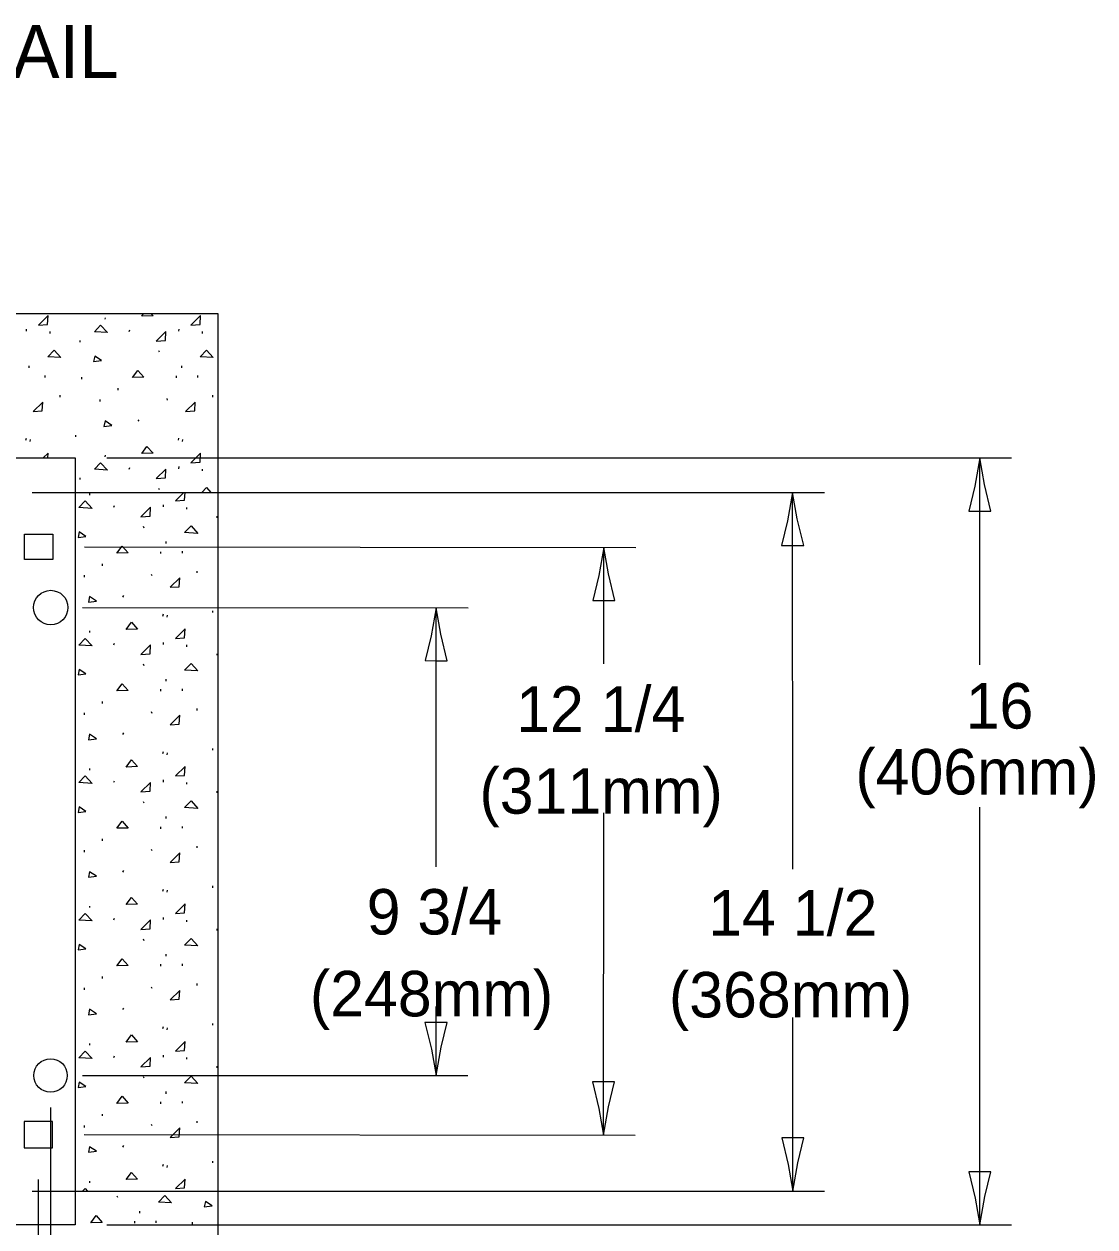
# Model space of a CAD drawing. Extents: x 100 to 887, y 75 to 1075.
# Drawn here: x 373 to 514.2, y 258.6 to 417.3 of the extents above; entities that cross this region are included whole.
import ezdxf

# ---------------------------------------------------------------- set-up
doc = ezdxf.new("R2010")
doc.units = 0
doc.layers.add('Sheets_General Details', color=7, linetype='Continuous')

msp = doc.modelspace()

# ---------------------------------------------------------------- linework, layer by layer
at = {"layer": 'Sheets_General Details'}
for p, q in [((383.66, 378.39), (383.69, 378.6)), ((388.48, 378.8), (388.72, 379.14)), ((373.26, 376.82), (373.29, 377.09)), ((376.38, 376.52), (376.38, 376.76)), ((386.84, 376.78), (386.92, 376.99)), ((393.37, 376.82), (393.41, 377.09)), ((396.49, 376.52), (396.49, 376.76)), ((380.37, 375.39), (380.37, 375.6)), ((390.84, 374.03), (390.75, 374.21)), ((373.64, 371.99), (373.64, 372.26)), ((393.76, 371.99), (393.76, 372.26)), ((375.76, 370.72), (375.76, 370.97)), ((380.56, 370.51), (380.56, 370.77)), ((393.05, 370.66), (393.05, 370.92)), ((395.88, 370.72), (395.88, 370.97)), ((377.73, 368.13), (377.73, 368.36)), ((385.36, 369.04), (385.36, 369.31)), ((397.85, 368.13), (397.85, 368.36)), ((382.98, 367.54), (382.98, 367.81)), ((391.9, 367.73), (391.82, 367.92)), ((388.03, 364.93), (388.14, 365.14)), ((373.2, 362.42), (373.26, 362.7)), ((373.74, 362.26), (373.8, 362.53)), ((379.8, 362.88), (379.8, 363.11)), ((393.32, 362.42), (393.37, 362.7)), ((393.86, 362.26), (393.92, 362.53)), ((383.66, 360.25), (383.69, 360.46)), ((383.88, 360.09), (503.25, 360.09)), ((386.84, 358.63), (386.92, 358.84)), ((393.37, 358.67), (393.41, 358.95)), ((499.05, 332.8), (499.05, 360.09)), ((380.37, 357.25), (380.37, 357.46)), ((396.49, 358.38), (396.49, 358.61)), ((374.01, 355.53), (478.56, 355.55)), ((390.84, 355.88), (390.75, 356.07)), ((394.13, 354.51), (394.19, 355.53)), ((474.37, 305.84), (474.36, 355.55)), ((381.62, 355.2), (381.65, 355.41)), ((391.33, 353.63), (391.36, 353.9)), ((384.79, 353.59), (384.88, 353.8)), ((394.45, 353.33), (394.45, 353.57)), ((398.44, 352.2), (398.44, 352.41)), ((388.79, 350.84), (388.71, 351.03)), ((380.95, 348.35), (453.65, 348.29)), ((391.01, 347.47), (391.01, 347.73)), ((391.71, 348.8), (391.71, 349.07)), ((393.84, 347.53), (393.84, 347.78)), ((449.44, 332.92), (449.45, 348.3)), ((383.32, 345.85), (383.32, 346.12)), ((380.94, 344.35), (380.94, 344.62)), ((389.86, 344.54), (389.78, 344.73)), ((395.81, 344.94), (395.81, 345.17)), ((385.99, 341.74), (386.1, 341.95)), ((380.68, 340.36), (431.53, 340.34)), ((397.88, 339.69), (397.88, 339.92)), ((427.31, 306.16), (427.33, 340.34)), ((391.28, 339.23), (391.33, 339.51)), ((391.82, 339.07), (391.88, 339.34)), ((381.62, 337.06), (381.65, 337.27)), ((384.79, 335.44), (384.88, 335.65)), ((391.33, 335.48), (391.36, 335.76)), ((394.45, 335.19), (394.45, 335.42)), ((398.44, 334.06), (398.44, 334.27)), ((388.79, 332.69), (388.71, 332.88)), ((391.71, 330.66), (391.71, 330.93)), ((391.01, 329.32), (391.01, 329.59)), ((393.84, 329.38), (393.84, 329.64)), ((383.32, 327.71), (383.32, 327.97)), ((395.81, 326.79), (395.81, 327.03)), ((380.94, 326.21), (380.94, 326.47)), ((389.86, 326.4), (389.78, 326.58)), ((385.99, 323.6), (386.1, 323.81)), ((391.28, 321.09), (391.33, 321.36)), ((391.82, 320.93), (391.88, 321.19)), ((397.88, 321.54), (397.88, 321.78)), ((381.62, 318.91), (381.65, 319.12)), ((384.79, 317.3), (384.88, 317.51)), ((391.33, 317.34), (391.36, 317.61)), ((394.45, 317.05), (394.45, 317.28)), ((398.44, 315.91), (398.44, 316.12)), ((388.79, 314.55), (388.71, 314.74)), ((391.71, 312.51), (391.71, 312.78)), ((449.39, 270.77), (449.43, 313.27)), ((499.05, 258.93), (499.05, 314)), ((391.01, 311.18), (391.01, 311.44)), ((393.84, 311.24), (393.84, 311.49)), ((383.32, 309.56), (383.32, 309.83)), ((380.94, 308.07), (380.94, 308.33)), ((389.86, 308.25), (389.78, 308.44)), ((395.81, 308.65), (395.81, 308.88)), ((385.99, 305.45), (386.1, 305.66)), ((391.28, 302.94), (391.33, 303.22)), ((397.88, 303.4), (397.88, 303.63)), ((391.82, 302.79), (391.88, 303.05)), ((381.62, 300.77), (381.65, 300.98)), ((384.79, 299.15), (384.88, 299.36)), ((391.33, 299.19), (391.36, 299.47)), ((394.45, 298.9), (394.45, 299.13)), ((398.44, 297.77), (398.44, 297.98)), ((388.79, 296.4), (388.71, 296.59)), ((391.71, 294.37), (391.71, 294.64)), ((391.01, 293.03), (391.01, 293.3)), ((393.84, 293.09), (393.84, 293.35)), ((383.32, 291.42), (383.32, 291.68)), ((395.81, 290.5), (395.81, 290.74)), ((380.94, 289.92), (380.94, 290.18)), ((389.86, 290.11), (389.78, 290.29)), ((385.99, 287.31), (386.1, 287.52)), ((427.31, 278.6), (427.31, 287.71)), ((474.38, 263.38), (474.37, 286.27)), ((391.28, 284.8), (391.33, 285.07)), ((391.82, 284.64), (391.88, 284.9)), ((397.88, 285.26), (397.88, 285.49)), ((381.62, 282.62), (381.65, 282.83)), ((384.79, 281.01), (384.88, 281.22)), ((391.33, 281.05), (391.36, 281.32)), ((394.45, 280.76), (394.45, 280.99)), ((398.44, 279.62), (398.44, 279.83)), ((380.65, 278.62), (431.51, 278.6)), ((388.79, 278.26), (388.71, 278.45)), ((391.71, 276.22), (391.71, 276.5)), ((391.01, 274.89), (391.01, 275.15)), ((393.84, 274.95), (393.84, 275.21)), ((376.46, 274.42), (376.48, 176.13)), ((383.32, 273.28), (383.32, 273.54)), ((380.94, 271.78), (380.94, 272.04)), ((389.86, 271.96), (389.78, 272.15)), ((395.81, 272.36), (395.81, 272.59)), ((380.89, 270.82), (453.59, 270.77)), ((385.99, 269.16), (386.1, 269.37)), ((391.28, 266.66), (391.33, 266.93)), ((391.82, 266.5), (391.88, 266.76)), ((397.88, 267.11), (397.88, 267.34)), ((374.83, 264.89), (374.86, 196.23)), ((381.62, 264.48), (381.65, 264.69)), ((374.03, 263.36), (478.58, 263.38)), ((385.33, 262.51), (385.24, 262.7)), ((388.25, 260.47), (388.25, 260.74)), ((383.88, 258.93), (503.25, 258.93)), ((387.55, 259.14), (387.55, 259.4)), ((390.37, 259.2), (390.37, 259.45)), ((395.17, 258.99), (395.17, 259.25))]:
    msp.add_line(p, q, dxfattribs=at)
for points in [[(259.22, 379.14), (398.5, 379.14), (398.5, 239.97), (259.22, 239.97)], [(376.05, 377.7), (376.13, 378.87), (374.85, 377.62)], [(396.17, 377.7), (396.25, 378.87), (394.96, 377.62)], [(382.23, 376.74), (383.04, 377.62), (383.96, 376.63)], [(391.62, 375.6), (391.68, 376.77), (390.4, 375.52)], [(376.07, 373.44), (376.91, 374.32), (377.8, 373.33)], [(382.12, 372.8), (383.16, 372.93), (382.28, 373.53)], [(396.18, 373.44), (397.02, 374.32), (397.92, 373.33)], [(387.26, 370.7), (387.96, 371.65), (388.75, 370.75)], [(375.36, 366.3), (375.42, 367.47), (374.14, 366.22)], [(395.48, 366.3), (395.54, 367.47), (394.26, 366.22)], [(383.49, 364.26), (384.54, 364.39), (383.65, 364.99)], [(388.48, 360.66), (389.15, 361.6), (389.97, 360.71)], [(278.38, 360.09), (379.68, 360.09), (379.68, 258.93), (278.38, 258.93)], [(382.23, 358.6), (383.04, 359.47), (383.96, 358.49)], [(497.59, 353.09), (499.05, 353.09), (500.52, 353.09), (499.66, 356.59), (499.05, 360.09), (498.38, 356.35)], [(391.62, 357.45), (391.68, 358.63), (390.4, 357.37)], [(472.9, 348.55), (474.36, 348.55), (475.82, 348.55), (474.96, 352.05), (474.36, 355.55), (473.68, 351.82)], [(380.19, 353.55), (381, 354.43), (381.92, 353.44)], [(389.58, 352.41), (389.63, 353.58), (388.36, 352.33)], [(394.14, 350.25), (394.98, 351.13), (395.88, 350.14)], [(373.03, 350.02), (376.75, 350.02), (376.75, 346.68), (373.03, 346.68)], [(380.08, 349.61), (381.12, 349.75), (380.24, 350.34)], [(385.21, 347.52), (385.91, 348.46), (386.71, 347.56)], [(447.98, 341.3), (449.45, 341.3), (450.91, 341.3), (450.06, 344.8), (449.45, 348.3), (448.77, 344.57)], [(393.43, 343.11), (393.5, 344.28), (392.21, 343.03)], [(381.45, 341.07), (382.49, 341.2), (381.61, 341.8)], [(425.86, 333.35), (427.32, 333.34), (428.79, 333.34), (427.93, 336.84), (427.33, 340.34), (426.65, 336.61)], [(386.44, 337.47), (387.11, 338.41), (387.93, 337.52)], [(394.13, 336.36), (394.2, 337.54), (392.92, 336.28)], [(380.19, 335.41), (381, 336.28), (381.92, 335.3)], [(389.58, 334.26), (389.63, 335.44), (388.36, 334.18)], [(380.08, 331.47), (381.12, 331.6), (380.24, 332.2)], [(394.14, 332.11), (394.98, 332.99), (395.88, 332)], [(385.21, 329.37), (385.91, 330.31), (386.71, 329.42)], [(393.43, 324.97), (393.5, 326.14), (392.21, 324.89)], [(381.45, 322.92), (382.49, 323.05), (381.61, 323.65)], [(386.44, 319.32), (387.11, 320.27), (387.93, 319.37)], [(394.13, 318.22), (394.2, 319.39), (392.92, 318.14)], [(380.19, 317.26), (381, 318.14), (381.92, 317.15)], [(389.58, 316.12), (389.63, 317.29), (388.36, 316.04)], [(394.14, 313.96), (394.98, 314.84), (395.88, 313.85)], [(380.08, 313.32), (381.12, 313.46), (380.24, 314.05)], [(385.21, 311.23), (385.91, 312.17), (386.71, 311.27)], [(393.43, 306.82), (393.5, 307.99), (392.21, 306.74)], [(381.45, 304.78), (382.49, 304.91), (381.61, 305.51)], [(386.44, 301.18), (387.11, 302.12), (387.93, 301.23)], [(380.19, 299.12), (381, 300), (381.92, 299.01)], [(394.13, 300.07), (394.2, 301.25), (392.92, 300)], [(389.58, 297.97), (389.63, 299.15), (388.36, 297.89)], [(380.08, 295.18), (381.12, 295.31), (380.24, 295.91)], [(394.14, 295.82), (394.98, 296.7), (395.88, 295.71)], [(385.21, 293.08), (385.91, 294.02), (386.71, 293.13)], [(393.43, 288.68), (393.5, 289.85), (392.21, 288.6)], [(381.45, 286.63), (382.49, 286.76), (381.61, 287.36)], [(428.77, 285.6), (427.31, 285.6), (425.84, 285.6), (426.7, 282.1), (427.31, 278.6), (427.99, 282.34)], [(386.44, 283.04), (387.11, 283.98), (387.93, 283.08)], [(394.13, 281.93), (394.2, 283.1), (392.92, 281.85)], [(380.19, 280.97), (381, 281.85), (381.92, 280.86)], [(389.58, 279.83), (389.63, 281), (388.36, 279.75)], [(380.08, 277.03), (381.12, 277.17), (380.24, 277.76)], [(394.14, 277.67), (394.98, 278.55), (395.88, 277.56)], [(450.86, 277.77), (449.4, 277.77), (447.94, 277.77), (448.79, 274.27), (449.39, 270.77), (450.08, 274.5)], [(385.21, 274.94), (385.91, 275.88), (386.71, 274.98)], [(372.97, 269.09), (376.69, 269.09), (376.69, 272.57), (372.97, 272.57)], [(393.43, 270.53), (393.5, 271.71), (392.21, 270.45)], [(475.84, 270.38), (474.38, 270.38), (472.91, 270.38), (473.77, 266.88), (474.38, 263.38), (475.06, 267.11)], [(381.45, 268.49), (382.49, 268.62), (381.61, 269.22)], [(386.44, 264.89), (387.11, 265.83), (387.93, 264.94)], [(500.52, 265.92), (499.05, 265.93), (497.59, 265.93), (498.45, 262.43), (499.05, 258.93), (499.73, 262.66)], [(394.13, 263.78), (394.2, 264.96), (392.92, 263.71)], [(390.68, 261.92), (391.52, 262.8), (392.41, 261.81)], [(396.73, 261.28), (397.77, 261.42), (396.89, 262.01)], [(381.75, 259.19), (382.45, 260.13), (383.24, 259.23)]]:
    msp.add_lwpolyline(points, close=True, dxfattribs=at)
for points in [[(389.7, 379.14), (389.97, 378.85), (388.48, 378.8)], [(376.09, 360.09), (376.13, 360.73), (375.47, 360.09)], [(396.17, 359.55), (396.25, 360.73), (394.96, 359.47), (396.17, 359.55)], [(394.05, 355.53), (392.92, 354.43), (394.13, 354.51)], [(396.41, 355.53), (397.02, 356.18), (397.61, 355.53)], [(380.68, 263.36), (381, 263.71), (381.32, 263.36)]]:
    msp.add_lwpolyline(points, dxfattribs=at)
for centre, radius in [((376.48, 340.36), 2.27), ((376.45, 278.62), 2.21)]:
    msp.add_circle(centre, radius, dxfattribs=at)

# ---------------------------------------------------------------- texts
for s, height, p in [('MOUNTING BASE DETAIL', 7, (271.54, 410.23)), ('12 1/4', 6, (437.89, 323.96)), ('16 ', 6, (497.19, 324.39)), ('(406mm)', 6, (482.64, 315.69)), ('(311mm)', 6, (433.04, 313.16)), ('9 3/4', 6, (418.16, 297.22)), ('14 1/2', 6, (463.22, 297.08)), ('(248mm)', 6, (410.67, 286.42)), ('(368mm)', 6, (458.04, 286.28))]:
    msp.add_text(s, height=height, dxfattribs=at).set_placement(p)

doc.saveas('drawing.dxf')
